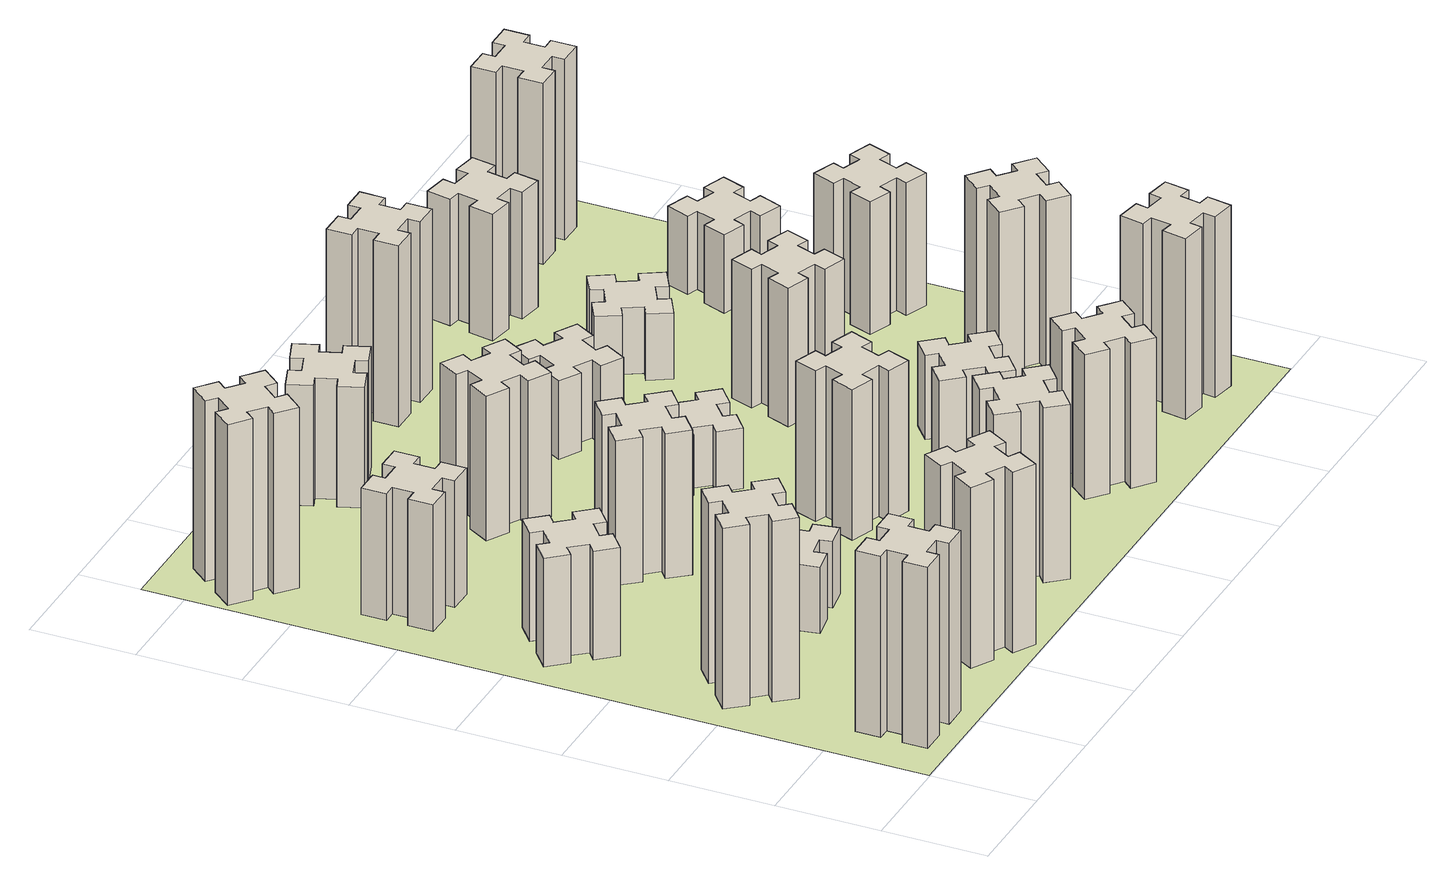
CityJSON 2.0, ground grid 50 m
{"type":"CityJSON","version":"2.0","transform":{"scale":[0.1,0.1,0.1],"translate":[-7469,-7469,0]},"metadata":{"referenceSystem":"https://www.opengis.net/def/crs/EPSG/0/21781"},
"CityObjects":{
"building1":{"type":"Building","attributes":{"class":"1000","function":"1000","usage":"1000","yearOfConstruction":2016,"roofType":"1000","measuredHeight":90,"storeysAboveGround":30,"storeysBelowGround":0},"geometry":[{"type":"Solid","lod":"1","boundaries":[[[[0,1,2,3,4,5,6,7,8,9,10,11,12,13,14,15,16,17,18,19]],[[17,16,20,21]],[[16,15,22,20]],[[15,14,23,22]],[[14,13,24,23]],[[13,12,25,24]],[[12,11,26,25]],[[11,10,27,26]],[[10,9,28,27]],[[9,8,29,28]],[[8,7,30,29]],[[7,6,31,30]],[[6,5,32,31]],[[5,4,33,32]],[[4,3,34,33]],[[3,2,35,34]],[[2,1,36,35]],[[1,0,37,36]],[[0,19,38,37]],[[19,18,39,38]],[[18,17,21,39]],[[24,25,26,27,28,29,30,31,32,33,34,35,36,37,38,39,21,20,22,23]]]]}]},
"building2":{"type":"Building","attributes":{"class":"1000","function":"1000","usage":"1000","yearOfConstruction":2016,"roofType":"1000","measuredHeight":90,"storeysAboveGround":30,"storeysBelowGround":0},"geometry":[{"type":"Solid","lod":"1","boundaries":[[[[40,41,42,43,44,45,46,47,48,49,50,51,52,53,54,55,56,57,58,59]],[[57,56,60,61]],[[56,55,62,60]],[[55,54,63,62]],[[54,53,64,63]],[[53,52,65,64]],[[52,51,66,65]],[[51,50,67,66]],[[50,49,68,67]],[[49,48,69,68]],[[48,47,70,69]],[[47,46,71,70]],[[46,45,72,71]],[[45,44,73,72]],[[44,43,74,73]],[[43,42,75,74]],[[42,41,76,75]],[[41,40,77,76]],[[40,59,78,77]],[[59,58,79,78]],[[58,57,61,79]],[[64,65,66,67,68,69,70,71,72,73,74,75,76,77,78,79,61,60,62,63]]]]}]},
"building3":{"type":"Building","attributes":{"class":"1000","function":"1000","usage":"1000","yearOfConstruction":2016,"roofType":"1000","measuredHeight":54,"storeysAboveGround":30,"storeysBelowGround":0},"geometry":[{"type":"Solid","lod":"1","boundaries":[[[[80,81,82,83,84,85,86,87,88,89,90,91,92,93,94,95,96,97,98,99]],[[97,96,100,101]],[[96,95,102,100]],[[95,94,103,102]],[[94,93,104,103]],[[93,92,105,104]],[[92,91,106,105]],[[91,90,107,106]],[[90,89,108,107]],[[89,88,109,108]],[[88,87,110,109]],[[87,86,111,110]],[[86,85,112,111]],[[85,84,113,112]],[[84,83,114,113]],[[83,82,115,114]],[[82,81,116,115]],[[81,80,117,116]],[[80,99,118,117]],[[99,98,119,118]],[[98,97,101,119]],[[104,105,106,107,108,109,110,111,112,113,114,115,116,117,118,119,101,100,102,103]]]]}]},
"building4":{"type":"Building","attributes":{"class":"1000","function":"1000","usage":"1000","yearOfConstruction":2016,"roofType":"1000","measuredHeight":63,"storeysAboveGround":30,"storeysBelowGround":0},"geometry":[{"type":"Solid","lod":"1","boundaries":[[[[120,121,122,123,124,125,126,127,128,129,130,131,132,133,134,135,136,137,138,139]],[[137,136,140,141]],[[136,135,142,140]],[[135,134,143,142]],[[134,133,144,143]],[[133,132,145,144]],[[132,131,146,145]],[[131,130,147,146]],[[130,129,148,147]],[[129,128,149,148]],[[128,127,150,149]],[[127,126,151,150]],[[126,125,152,151]],[[125,124,153,152]],[[124,123,154,153]],[[123,122,155,154]],[[122,121,156,155]],[[121,120,157,156]],[[120,139,158,157]],[[139,138,159,158]],[[138,137,141,159]],[[144,145,146,147,148,149,150,151,152,153,154,155,156,157,158,159,141,140,142,143]]]]}]},
"building5":{"type":"Building","attributes":{"class":"1000","function":"1000","usage":"1000","yearOfConstruction":2016,"roofType":"1000","measuredHeight":90,"storeysAboveGround":30,"storeysBelowGround":0},"geometry":[{"type":"Solid","lod":"1","boundaries":[[[[160,161,162,163,164,165,166,167,168,169,170,171,172,173,174,175,176,177,178,179]],[[177,176,180,181]],[[176,175,182,180]],[[175,174,183,182]],[[174,173,184,183]],[[173,172,185,184]],[[172,171,186,185]],[[171,170,187,186]],[[170,169,188,187]],[[169,168,189,188]],[[168,167,190,189]],[[167,166,191,190]],[[166,165,192,191]],[[165,164,193,192]],[[164,163,194,193]],[[163,162,195,194]],[[162,161,196,195]],[[161,160,197,196]],[[160,179,198,197]],[[179,178,199,198]],[[178,177,181,199]],[[184,185,186,187,188,189,190,191,192,193,194,195,196,197,198,199,181,180,182,183]]]]}]},
"building6":{"type":"Building","attributes":{"class":"1000","function":"1000","usage":"1000","yearOfConstruction":2016,"roofType":"1000","measuredHeight":90,"storeysAboveGround":30,"storeysBelowGround":0},"geometry":[{"type":"Solid","lod":"1","boundaries":[[[[200,201,202,203,204,205,206,207,208,209,210,211,212,213,214,215,216,217,218,219]],[[217,216,220,221]],[[216,215,222,220]],[[215,214,223,222]],[[214,213,224,223]],[[213,212,225,224]],[[212,211,226,225]],[[211,210,227,226]],[[210,209,228,227]],[[209,208,229,228]],[[208,207,230,229]],[[207,206,231,230]],[[206,205,232,231]],[[205,204,233,232]],[[204,203,234,233]],[[203,202,235,234]],[[202,201,236,235]],[[201,200,237,236]],[[200,219,238,237]],[[219,218,239,238]],[[218,217,221,239]],[[224,225,226,227,228,229,230,231,232,233,234,235,236,237,238,239,221,220,222,223]]]]}]},
"building7":{"type":"Building","attributes":{"class":"1000","function":"1000","usage":"1000","yearOfConstruction":2016,"roofType":"1000","measuredHeight":33,"storeysAboveGround":30,"storeysBelowGround":0},"geometry":[{"type":"Solid","lod":"1","boundaries":[[[[240,241,242,243,244,245,246,247,248,249,250,251,252,253,254,255,256,257,258,259]],[[257,256,260,261]],[[256,255,262,260]],[[255,254,263,262]],[[254,253,264,263]],[[253,252,265,264]],[[252,251,266,265]],[[251,250,267,266]],[[250,249,268,267]],[[249,248,269,268]],[[248,247,270,269]],[[247,246,271,270]],[[246,245,272,271]],[[245,244,273,272]],[[244,243,274,273]],[[243,242,275,274]],[[242,241,276,275]],[[241,240,277,276]],[[240,259,278,277]],[[259,258,279,278]],[[258,257,261,279]],[[264,265,266,267,268,269,270,271,272,273,274,275,276,277,278,279,261,260,262,263]]]]}]},
"building8":{"type":"Building","attributes":{"class":"1000","function":"1000","usage":"1000","yearOfConstruction":2016,"roofType":"1000","measuredHeight":72,"storeysAboveGround":30,"storeysBelowGround":0},"geometry":[{"type":"Solid","lod":"1","boundaries":[[[[280,281,282,283,284,285,286,287,288,289,290,291,292,293,294,295,296,297,298,299]],[[297,296,300,301]],[[296,295,302,300]],[[295,294,303,302]],[[294,293,304,303]],[[293,292,305,304]],[[292,291,306,305]],[[291,290,307,306]],[[290,289,308,307]],[[289,288,309,308]],[[288,287,310,309]],[[287,286,311,310]],[[286,285,312,311]],[[285,284,313,312]],[[284,283,314,313]],[[283,282,315,314]],[[282,281,316,315]],[[281,280,317,316]],[[280,299,318,317]],[[299,298,319,318]],[[298,297,301,319]],[[304,305,306,307,308,309,310,311,312,313,314,315,316,317,318,319,301,300,302,303]]]]}]},
"building9":{"type":"Building","attributes":{"class":"1000","function":"1000","usage":"1000","yearOfConstruction":2016,"roofType":"1000","measuredHeight":87,"storeysAboveGround":30,"storeysBelowGround":0},"geometry":[{"type":"Solid","lod":"1","boundaries":[[[[320,321,322,323,324,325,326,327,328,329,330,331,332,333,334,335,336,337,338,339]],[[337,336,340,341]],[[336,335,342,340]],[[335,334,343,342]],[[334,333,344,343]],[[333,332,345,344]],[[332,331,346,345]],[[331,330,347,346]],[[330,329,348,347]],[[329,328,349,348]],[[328,327,350,349]],[[327,326,351,350]],[[326,325,352,351]],[[325,324,353,352]],[[324,323,354,353]],[[323,322,355,354]],[[322,321,356,355]],[[321,320,357,356]],[[320,339,358,357]],[[339,338,359,358]],[[338,337,341,359]],[[344,345,346,347,348,349,350,351,352,353,354,355,356,357,358,359,341,340,342,343]]]]}]},
"building10":{"type":"Building","attributes":{"class":"1000","function":"1000","usage":"1000","yearOfConstruction":2016,"roofType":"1000","measuredHeight":72,"storeysAboveGround":30,"storeysBelowGround":0},"geometry":[{"type":"Solid","lod":"1","boundaries":[[[[360,361,362,363,364,365,366,367,368,369,370,371,372,373,374,375,376,377,378,379]],[[377,376,380,381]],[[376,375,382,380]],[[375,374,383,382]],[[374,373,384,383]],[[373,372,385,384]],[[372,371,386,385]],[[371,370,387,386]],[[370,369,388,387]],[[369,368,389,388]],[[368,367,390,389]],[[367,366,391,390]],[[366,365,392,391]],[[365,364,393,392]],[[364,363,394,393]],[[363,362,395,394]],[[362,361,396,395]],[[361,360,397,396]],[[360,379,398,397]],[[379,378,399,398]],[[378,377,381,399]],[[384,385,386,387,388,389,390,391,392,393,394,395,396,397,398,399,381,380,382,383]]]]}]},
"building11":{"type":"Building","attributes":{"class":"1000","function":"1000","usage":"1000","yearOfConstruction":2016,"roofType":"1000","measuredHeight":60,"storeysAboveGround":30,"storeysBelowGround":0},"geometry":[{"type":"Solid","lod":"1","boundaries":[[[[400,401,402,403,404,405,406,407,408,409,410,411,412,413,414,415,416,417,418,419]],[[417,416,420,421]],[[416,415,422,420]],[[415,414,423,422]],[[414,413,424,423]],[[413,412,425,424]],[[412,411,426,425]],[[411,410,427,426]],[[410,409,428,427]],[[409,408,429,428]],[[408,407,430,429]],[[407,406,431,430]],[[406,405,432,431]],[[405,404,433,432]],[[404,403,434,433]],[[403,402,435,434]],[[402,401,436,435]],[[401,400,437,436]],[[400,419,438,437]],[[419,418,439,438]],[[418,417,421,439]],[[424,425,426,427,428,429,430,431,432,433,434,435,436,437,438,439,421,420,422,423]]]]}]},
"building12":{"type":"Building","attributes":{"class":"1000","function":"1000","usage":"1000","yearOfConstruction":2016,"roofType":"1000","measuredHeight":75,"storeysAboveGround":30,"storeysBelowGround":0},"geometry":[{"type":"Solid","lod":"1","boundaries":[[[[440,441,442,443,444,445,446,447,448,449,450,451,452,453,454,455,456,457,458,459]],[[457,456,460,461]],[[456,455,462,460]],[[455,454,463,462]],[[454,453,464,463]],[[453,452,465,464]],[[452,451,466,465]],[[451,450,467,466]],[[450,449,468,467]],[[449,448,469,468]],[[448,447,470,469]],[[447,446,471,470]],[[446,445,472,471]],[[445,444,473,472]],[[444,443,474,473]],[[443,442,475,474]],[[442,441,476,475]],[[441,440,477,476]],[[440,459,478,477]],[[459,458,479,478]],[[458,457,461,479]],[[464,465,466,467,468,469,470,471,472,473,474,475,476,477,478,479,461,460,462,463]]]]}]},
"building13":{"type":"Building","attributes":{"class":"1000","function":"1000","usage":"1000","yearOfConstruction":2016,"roofType":"1000","measuredHeight":30,"storeysAboveGround":30,"storeysBelowGround":0},"geometry":[{"type":"Solid","lod":"1","boundaries":[[[[480,481,482,483,484,485,486,487,488,489,490,491,492,493,494,495,496,497,498,499]],[[497,496,500,501]],[[496,495,502,500]],[[495,494,503,502]],[[494,493,504,503]],[[493,492,505,504]],[[492,491,506,505]],[[491,490,507,506]],[[490,489,508,507]],[[489,488,509,508]],[[488,487,510,509]],[[487,486,511,510]],[[486,485,512,511]],[[485,484,513,512]],[[484,483,514,513]],[[483,482,515,514]],[[482,481,516,515]],[[481,480,517,516]],[[480,499,518,517]],[[499,498,519,518]],[[498,497,501,519]],[[504,505,506,507,508,509,510,511,512,513,514,515,516,517,518,519,501,500,502,503]]]]}]},
"building14":{"type":"Building","attributes":{"class":"1000","function":"1000","usage":"1000","yearOfConstruction":2016,"roofType":"1000","measuredHeight":72,"storeysAboveGround":30,"storeysBelowGround":0},"geometry":[{"type":"Solid","lod":"1","boundaries":[[[[520,521,522,523,524,525,526,527,528,529,530,531,532,533,534,535,536,537,538,539]],[[537,536,540,541]],[[536,535,542,540]],[[535,534,543,542]],[[534,533,544,543]],[[533,532,545,544]],[[532,531,546,545]],[[531,530,547,546]],[[530,529,548,547]],[[529,528,549,548]],[[528,527,550,549]],[[527,526,551,550]],[[526,525,552,551]],[[525,524,553,552]],[[524,523,554,553]],[[523,522,555,554]],[[522,521,556,555]],[[521,520,557,556]],[[520,539,558,557]],[[539,538,559,558]],[[538,537,541,559]],[[544,545,546,547,548,549,550,551,552,553,554,555,556,557,558,559,541,540,542,543]]]]}]},
"building15":{"type":"Building","attributes":{"class":"1000","function":"1000","usage":"1000","yearOfConstruction":2016,"roofType":"1000","measuredHeight":39,"storeysAboveGround":30,"storeysBelowGround":0},"geometry":[{"type":"Solid","lod":"1","boundaries":[[[[560,561,562,563,564,565,566,567,568,569,570,571,572,573,574,575,576,577,578,579]],[[577,576,580,581]],[[576,575,582,580]],[[575,574,583,582]],[[574,573,584,583]],[[573,572,585,584]],[[572,571,586,585]],[[571,570,587,586]],[[570,569,588,587]],[[569,568,589,588]],[[568,567,590,589]],[[567,566,591,590]],[[566,565,592,591]],[[565,564,593,592]],[[564,563,594,593]],[[563,562,595,594]],[[562,561,596,595]],[[561,560,597,596]],[[560,579,598,597]],[[579,578,599,598]],[[578,577,581,599]],[[584,585,586,587,588,589,590,591,592,593,594,595,596,597,598,599,581,580,582,583]]]]}]},
"building16":{"type":"Building","attributes":{"class":"1000","function":"1000","usage":"1000","yearOfConstruction":2016,"roofType":"1000","measuredHeight":90,"storeysAboveGround":30,"storeysBelowGround":0},"geometry":[{"type":"Solid","lod":"1","boundaries":[[[[600,601,602,603,604,605,606,607,608,609,610,611,612,613,614,615,616,617,618,619]],[[617,616,620,621]],[[616,615,622,620]],[[615,614,623,622]],[[614,613,624,623]],[[613,612,625,624]],[[612,611,626,625]],[[611,610,627,626]],[[610,609,628,627]],[[609,608,629,628]],[[608,607,630,629]],[[607,606,631,630]],[[606,605,632,631]],[[605,604,633,632]],[[604,603,634,633]],[[603,602,635,634]],[[602,601,636,635]],[[601,600,637,636]],[[600,619,638,637]],[[619,618,639,638]],[[618,617,621,639]],[[624,625,626,627,628,629,630,631,632,633,634,635,636,637,638,639,621,620,622,623]]]]}]},
"building17":{"type":"Building","attributes":{"class":"1000","function":"1000","usage":"1000","yearOfConstruction":2016,"roofType":"1000","measuredHeight":42,"storeysAboveGround":30,"storeysBelowGround":0},"geometry":[{"type":"Solid","lod":"1","boundaries":[[[[640,641,642,643,644,645,646,647,648,649,650,651,652,653,654,655,656,657,658,659]],[[657,656,660,661]],[[656,655,662,660]],[[655,654,663,662]],[[654,653,664,663]],[[653,652,665,664]],[[652,651,666,665]],[[651,650,667,666]],[[650,649,668,667]],[[649,648,669,668]],[[648,647,670,669]],[[647,646,671,670]],[[646,645,672,671]],[[645,644,673,672]],[[644,643,674,673]],[[643,642,675,674]],[[642,641,676,675]],[[641,640,677,676]],[[640,659,678,677]],[[659,658,679,678]],[[658,657,661,679]],[[664,665,666,667,668,669,670,671,672,673,674,675,676,677,678,679,661,660,662,663]]]]}]},
"building18":{"type":"Building","attributes":{"class":"1000","function":"1000","usage":"1000","yearOfConstruction":2016,"roofType":"1000","measuredHeight":69,"storeysAboveGround":30,"storeysBelowGround":0},"geometry":[{"type":"Solid","lod":"1","boundaries":[[[[680,681,682,683,684,685,686,687,688,689,690,691,692,693,694,695,696,697,698,699]],[[697,696,700,701]],[[696,695,702,700]],[[695,694,703,702]],[[694,693,704,703]],[[693,692,705,704]],[[692,691,706,705]],[[691,690,707,706]],[[690,689,708,707]],[[689,688,709,708]],[[688,687,710,709]],[[687,686,711,710]],[[686,685,712,711]],[[685,684,713,712]],[[684,683,714,713]],[[683,682,715,714]],[[682,681,716,715]],[[681,680,717,716]],[[680,699,718,717]],[[699,698,719,718]],[[698,697,701,719]],[[704,705,706,707,708,709,710,711,712,713,714,715,716,717,718,719,701,700,702,703]]]]}]},
"building19":{"type":"Building","attributes":{"class":"1000","function":"1000","usage":"1000","yearOfConstruction":2016,"roofType":"1000","measuredHeight":33,"storeysAboveGround":30,"storeysBelowGround":0},"geometry":[{"type":"Solid","lod":"1","boundaries":[[[[720,721,722,723,724,725,726,727,728,729,730,731,732,733,734,735,736,737,738,739]],[[737,736,740,741]],[[736,735,742,740]],[[735,734,743,742]],[[734,733,744,743]],[[733,732,745,744]],[[732,731,746,745]],[[731,730,747,746]],[[730,729,748,747]],[[729,728,749,748]],[[728,727,750,749]],[[727,726,751,750]],[[726,725,752,751]],[[725,724,753,752]],[[724,723,754,753]],[[723,722,755,754]],[[722,721,756,755]],[[721,720,757,756]],[[720,739,758,757]],[[739,738,759,758]],[[738,737,741,759]],[[744,745,746,747,748,749,750,751,752,753,754,755,756,757,758,759,741,740,742,743]]]]}]},
"building20":{"type":"Building","attributes":{"class":"1000","function":"1000","usage":"1000","yearOfConstruction":2016,"roofType":"1000","measuredHeight":90,"storeysAboveGround":30,"storeysBelowGround":0},"geometry":[{"type":"Solid","lod":"1","boundaries":[[[[760,761,762,763,764,765,766,767,768,769,770,771,772,773,774,775,776,777,778,779]],[[777,776,780,781]],[[776,775,782,780]],[[775,774,783,782]],[[774,773,784,783]],[[773,772,785,784]],[[772,771,786,785]],[[771,770,787,786]],[[770,769,788,787]],[[769,768,789,788]],[[768,767,790,789]],[[767,766,791,790]],[[766,765,792,791]],[[765,764,793,792]],[[764,763,794,793]],[[763,762,795,794]],[[762,761,796,795]],[[761,760,797,796]],[[760,779,798,797]],[[779,778,799,798]],[[778,777,781,799]],[[784,785,786,787,788,789,790,791,792,793,794,795,796,797,798,799,781,780,782,783]]]]}]},
"building21":{"type":"Building","attributes":{"class":"1000","function":"1000","usage":"1000","yearOfConstruction":2016,"roofType":"1000","measuredHeight":84,"storeysAboveGround":30,"storeysBelowGround":0},"geometry":[{"type":"Solid","lod":"1","boundaries":[[[[800,801,802,803,804,805,806,807,808,809,810,811,812,813,814,815,816,817,818,819]],[[817,816,820,821]],[[816,815,822,820]],[[815,814,823,822]],[[814,813,824,823]],[[813,812,825,824]],[[812,811,826,825]],[[811,810,827,826]],[[810,809,828,827]],[[809,808,829,828]],[[808,807,830,829]],[[807,806,831,830]],[[806,805,832,831]],[[805,804,833,832]],[[804,803,834,833]],[[803,802,835,834]],[[802,801,836,835]],[[801,800,837,836]],[[800,819,838,837]],[[819,818,839,838]],[[818,817,821,839]],[[824,825,826,827,828,829,830,831,832,833,834,835,836,837,838,839,821,820,822,823]]]]}]},
"building22":{"type":"Building","attributes":{"class":"1000","function":"1000","usage":"1000","yearOfConstruction":2016,"roofType":"1000","measuredHeight":63,"storeysAboveGround":30,"storeysBelowGround":0},"geometry":[{"type":"Solid","lod":"1","boundaries":[[[[840,841,842,843,844,845,846,847,848,849,850,851,852,853,854,855,856,857,858,859]],[[857,856,860,861]],[[856,855,862,860]],[[855,854,863,862]],[[854,853,864,863]],[[853,852,865,864]],[[852,851,866,865]],[[851,850,867,866]],[[850,849,868,867]],[[849,848,869,868]],[[848,847,870,869]],[[847,846,871,870]],[[846,845,872,871]],[[845,844,873,872]],[[844,843,874,873]],[[843,842,875,874]],[[842,841,876,875]],[[841,840,877,876]],[[840,859,878,877]],[[859,858,879,878]],[[858,857,861,879]],[[864,865,866,867,868,869,870,871,872,873,874,875,876,877,878,879,861,860,862,863]]]]}]},
"building23":{"type":"Building","attributes":{"class":"1000","function":"1000","usage":"1000","yearOfConstruction":2016,"roofType":"1000","measuredHeight":66,"storeysAboveGround":30,"storeysBelowGround":0},"geometry":[{"type":"Solid","lod":"1","boundaries":[[[[880,881,882,883,884,885,886,887,888,889,890,891,892,893,894,895,896,897,898,899]],[[897,896,900,901]],[[896,895,902,900]],[[895,894,903,902]],[[894,893,904,903]],[[893,892,905,904]],[[892,891,906,905]],[[891,890,907,906]],[[890,889,908,907]],[[889,888,909,908]],[[888,887,910,909]],[[887,886,911,910]],[[886,885,912,911]],[[885,884,913,912]],[[884,883,914,913]],[[883,882,915,914]],[[882,881,916,915]],[[881,880,917,916]],[[880,899,918,917]],[[899,898,919,918]],[[898,897,901,919]],[[904,905,906,907,908,909,910,911,912,913,914,915,916,917,918,919,901,900,902,903]]]]}]},
"building24":{"type":"Building","attributes":{"class":"1000","function":"1000","usage":"1000","yearOfConstruction":2016,"roofType":"1000","measuredHeight":39,"storeysAboveGround":30,"storeysBelowGround":0},"geometry":[{"type":"Solid","lod":"1","boundaries":[[[[920,921,922,923,924,925,926,927,928,929,930,931,932,933,934,935,936,937,938,939]],[[937,936,940,941]],[[936,935,942,940]],[[935,934,943,942]],[[934,933,944,943]],[[933,932,945,944]],[[932,931,946,945]],[[931,930,947,946]],[[930,929,948,947]],[[929,928,949,948]],[[928,927,950,949]],[[927,926,951,950]],[[926,925,952,951]],[[925,924,953,952]],[[924,923,954,953]],[[923,922,955,954]],[[922,921,956,955]],[[921,920,957,956]],[[920,939,958,957]],[[939,938,959,958]],[[938,937,941,959]],[[944,945,946,947,948,949,950,951,952,953,954,955,956,957,958,959,941,940,942,943]]]]}]},
"building25":{"type":"Building","attributes":{"class":"1000","function":"1000","usage":"1000","yearOfConstruction":2016,"roofType":"1000","measuredHeight":90,"storeysAboveGround":30,"storeysBelowGround":0},"geometry":[{"type":"Solid","lod":"1","boundaries":[[[[960,961,962,963,964,965,966,967,968,969,970,971,972,973,974,975,976,977,978,979]],[[977,976,980,981]],[[976,975,982,980]],[[975,974,983,982]],[[974,973,984,983]],[[973,972,985,984]],[[972,971,986,985]],[[971,970,987,986]],[[970,969,988,987]],[[969,968,989,988]],[[968,967,990,989]],[[967,966,991,990]],[[966,965,992,991]],[[965,964,993,992]],[[964,963,994,993]],[[963,962,995,994]],[[962,961,996,995]],[[961,960,997,996]],[[960,979,998,997]],[[979,978,999,998]],[[978,977,981,999]],[[984,985,986,987,988,989,990,991,992,993,994,995,996,997,998,999,981,980,982,983]]]]}]},
"landuse1":{"type":"LandUse","attributes":{"name":"plot1","function":"1010"},"geometry":[{"type":"MultiSurface","lod":"1","boundaries":[[[1000,1001,1002,1003]]]}]}
},
"vertices":[
[265,325,0],[265,225,0],[205,225,0],[205,105,0],[325,105,0],[325,165,0],[425,165,0],[425,105,0],[545,105,0],[545,225,0],[485,225,0],[485,325,0],[545,325,0],[545,445,0],[425,445,0],[425,385,0],[325,385,0],[325,445,0],[205,445,0],[205,325,0],[325,385,900],[325,445,900],[425,385,900],[425,445,900],[545,445,900],[545,325,900],[485,325,900],[485,225,900],[545,225,900],[545,105,900],[425,105,900],[425,165,900],[325,165,900],[325,105,900],[205,105,900],[205,225,900],[265,225,900],[265,325,900],[205,325,900],[205,445,900],
[492,1048,0],[427,1124,0],[473,1163,0],[396,1255,0],[304,1178,0],[343,1132,0],[266,1067,0],[228,1113,0],[136,1036,0],[213,944,0],[259,983,0],[323,906,0],[277,868,0],[354,776,0],[446,853,0],[408,899,0],[484,963,0],[523,917,0],[615,994,0],[538,1086,0],[484,963,900],[523,917,900],[408,899,900],[446,853,900],[354,776,900],[277,868,900],[323,906,900],[259,983,900],[213,944,900],[136,1036,900],[228,1113,900],[266,1067,900],[343,1132,900],[304,1178,900],[396,1255,900],[473,1163,900],[427,1124,900],[492,1048,900],[538,1086,900],[615,994,900],
[492,1888,0],[427,1964,0],[473,2003,0],[396,2095,0],[304,2018,0],[343,1972,0],[266,1907,0],[228,1953,0],[136,1876,0],[213,1784,0],[259,1823,0],[323,1746,0],[277,1708,0],[354,1616,0],[446,1693,0],[408,1739,0],[484,1803,0],[523,1757,0],[615,1834,0],[538,1926,0],[484,1803,540],[523,1757,540],[408,1739,540],[446,1693,540],[354,1616,540],[277,1708,540],[323,1746,540],[259,1823,540],[213,1784,540],[136,1876,540],[228,1953,540],[266,1907,540],[343,1972,540],[304,2018,540],[396,2095,540],[473,2003,540],[427,1964,540],[492,1888,540],[538,1926,540],[615,1834,540],
[485,2545,0],[485,2645,0],[545,2645,0],[545,2765,0],[425,2765,0],[425,2705,0],[325,2705,0],[325,2765,0],[205,2765,0],[205,2645,0],[265,2645,0],[265,2545,0],[205,2545,0],[205,2425,0],[325,2425,0],[325,2485,0],[425,2485,0],[425,2425,0],[545,2425,0],[545,2545,0],[425,2485,630],[425,2425,630],[325,2485,630],[325,2425,630],[205,2425,630],[205,2545,630],[265,2545,630],[265,2645,630],[205,2645,630],[205,2765,630],[325,2765,630],[325,2705,630],[425,2705,630],[425,2765,630],[545,2765,630],[545,2645,630],[485,2645,630],[485,2545,630],[545,2545,630],[545,2425,630],
[1214,346,0],[1127,396,0],[1157,448,0],[1053,508,0],[993,404,0],[1045,374,0],[995,287,0],[943,317,0],[883,213,0],[987,153,0],[1017,205,0],[1104,155,0],[1074,103,0],[1178,43,0],[1238,147,0],[1186,177,0],[1236,264,0],[1288,234,0],[1348,338,0],[1244,398,0],[1236,264,900],[1288,234,900],[1186,177,900],[1238,147,900],[1178,43,900],[1074,103,900],[1104,155,900],[1017,205,900],[987,153,900],[883,213,900],[943,317,900],[995,287,900],[1045,374,900],[993,404,900],[1053,508,900],[1157,448,900],[1127,396,900],[1214,346,900],[1244,398,900],[1348,338,900],
[384,3387,0],[308,3452,0],[346,3498,0],[254,3575,0],[177,3483,0],[223,3444,0],[159,3368,0],[113,3406,0],[36,3314,0],[128,3237,0],[166,3283,0],[243,3219,0],[204,3173,0],[296,3096,0],[373,3188,0],[327,3226,0],[392,3303,0],[438,3264,0],[515,3356,0],[423,3433,0],[392,3303,900],[438,3264,900],[327,3226,900],[373,3188,900],[296,3096,900],[204,3173,900],[243,3219,900],[166,3283,900],[128,3237,900],[36,3314,900],[113,3406,900],[159,3368,900],[223,3444,900],[177,3483,900],[254,3575,900],[346,3498,900],[308,3452,900],[384,3387,900],[423,3433,900],[515,3356,900],
[1045,1232,0],[947,1215,0],[937,1274,0],[818,1253,0],[839,1135,0],[898,1145,0],[916,1047,0],[857,1037,0],[877,918,0],[996,939,0],[985,998,0],[1084,1016,0],[1094,957,0],[1212,977,0],[1191,1096,0],[1132,1085,0],[1115,1184,0],[1174,1194,0],[1153,1312,0],[1035,1291,0],[1115,1184,330],[1174,1194,330],[1132,1085,330],[1191,1096,330],[1212,977,330],[1094,957,330],[1084,1016,330],[985,998,330],[996,939,330],[877,918,330],[857,1037,330],[916,1047,330],[898,1145,330],[839,1135,330],[818,1253,330],[937,1274,330],[947,1215,330],[1045,1232,330],[1035,1291,330],[1153,1312,330],
[1083,1972,0],[1006,1907,0],[968,1953,0],[876,1876,0],[953,1784,0],[999,1823,0],[1063,1746,0],[1017,1708,0],[1094,1616,0],[1186,1693,0],[1148,1739,0],[1224,1803,0],[1263,1757,0],[1355,1834,0],[1278,1926,0],[1232,1888,0],[1167,1964,0],[1213,2003,0],[1136,2095,0],[1044,2018,0],[1167,1964,720],[1213,2003,720],[1232,1888,720],[1278,1926,720],[1355,1834,720],[1263,1757,720],[1224,1803,720],[1148,1739,720],[1186,1693,720],[1094,1616,720],[1017,1708,720],[1063,1746,720],[999,1823,720],[953,1784,720],[876,1876,720],[968,1953,720],[1006,1907,720],[1083,1972,720],[1044,2018,720],[1136,2095,720],
[1639,343,0],[1703,266,0],[1657,228,0],[1734,136,0],[1826,213,0],[1788,259,0],[1864,323,0],[1903,277,0],[1995,354,0],[1918,446,0],[1872,408,0],[1807,484,0],[1853,523,0],[1776,615,0],[1684,538,0],[1723,492,0],[1646,427,0],[1608,473,0],[1516,396,0],[1593,304,0],[1646,427,870],[1608,473,870],[1723,492,870],[1684,538,870],[1776,615,870],[1853,523,870],[1807,484,870],[1872,408,870],[1918,446,870],[1995,354,870],[1903,277,870],[1864,323,870],[1788,259,870],[1826,213,870],[1734,136,870],[1657,228,870],[1703,266,870],[1639,343,870],[1593,304,870],[1516,396,870],
[1314,2666,0],[1227,2716,0],[1257,2768,0],[1153,2828,0],[1093,2724,0],[1145,2694,0],[1095,2607,0],[1043,2637,0],[983,2533,0],[1087,2473,0],[1117,2525,0],[1204,2475,0],[1174,2423,0],[1278,2363,0],[1338,2467,0],[1286,2497,0],[1336,2584,0],[1388,2554,0],[1448,2658,0],[1344,2718,0],[1336,2584,720],[1388,2554,720],[1286,2497,720],[1338,2467,720],[1278,2363,720],[1174,2423,720],[1204,2475,720],[1117,2525,720],[1087,2473,720],[983,2533,720],[1043,2637,720],[1095,2607,720],[1145,2694,720],[1093,2724,720],[1153,2828,720],[1257,2768,720],[1227,2716,720],[1314,2666,720],[1344,2718,720],[1448,2658,720],
[1125,3456,0],[1031,3422,0],[1010,3478,0],[897,3437,0],[939,3324,0],[995,3345,0],[1029,3251,0],[973,3230,0],[1014,3117,0],[1127,3159,0],[1106,3215,0],[1200,3249,0],[1220,3193,0],[1333,3234,0],[1292,3347,0],[1236,3326,0],[1202,3420,0],[1258,3440,0],[1217,3553,0],[1104,3512,0],[1202,3420,600],[1258,3440,600],[1236,3326,600],[1292,3347,600],[1333,3234,600],[1220,3193,600],[1200,3249,600],[1106,3215,600],[1127,3159,600],[1014,3117,600],[973,3230,600],[1029,3251,600],[995,3345,600],[939,3324,600],[897,3437,600],[1010,3478,600],[1031,3422,600],[1125,3456,600],[1104,3512,600],[1217,3553,600],
[1769,1300,0],[1735,1206,0],[1679,1227,0],[1637,1114,0],[1750,1073,0],[1771,1129,0],[1865,1095,0],[1844,1039,0],[1957,997,0],[1998,1110,0],[1942,1131,0],[1976,1225,0],[2032,1204,0],[2073,1317,0],[1960,1358,0],[1940,1302,0],[1846,1336,0],[1867,1392,0],[1754,1433,0],[1713,1320,0],[1846,1336,750],[1867,1392,750],[1940,1302,750],[1960,1358,750],[2073,1317,750],[2032,1204,750],[1976,1225,750],[1942,1131,750],[1998,1110,750],[1957,997,750],[1844,1039,750],[1865,1095,750],[1771,1129,750],[1750,1073,750],[1637,1114,750],[1679,1227,750],[1735,1206,750],[1769,1300,750],[1713,1320,750],[1754,1433,750],
[1972,1988,0],[1907,2064,0],[1953,2103,0],[1876,2195,0],[1784,2118,0],[1823,2072,0],[1746,2007,0],[1708,2053,0],[1616,1976,0],[1693,1884,0],[1739,1923,0],[1803,1846,0],[1757,1808,0],[1834,1716,0],[1926,1793,0],[1888,1839,0],[1964,1903,0],[2003,1857,0],[2095,1934,0],[2018,2026,0],[1964,1903,300],[2003,1857,300],[1888,1839,300],[1926,1793,300],[1834,1716,300],[1757,1808,300],[1803,1846,300],[1739,1923,300],[1693,1884,300],[1616,1976,300],[1708,2053,300],[1746,2007,300],[1823,2072,300],[1784,2118,300],[1876,2195,300],[1953,2103,300],[1907,2064,300],[1972,1988,300],[2018,2026,300],[2095,1934,300],
[2486,323,0],[2563,259,0],[2524,213,0],[2616,136,0],[2693,228,0],[2647,266,0],[2712,343,0],[2758,304,0],[2835,396,0],[2743,473,0],[2704,427,0],[2628,492,0],[2666,538,0],[2574,615,0],[2497,523,0],[2543,484,0],[2479,408,0],[2433,446,0],[2356,354,0],[2448,277,0],[2479,408,720],[2433,446,720],[2543,484,720],[2497,523,720],[2574,615,720],[2666,538,720],[2628,492,720],[2704,427,720],[2743,473,720],[2835,396,720],[2758,304,720],[2712,343,720],[2647,266,720],[2693,228,720],[2616,136,720],[2524,213,720],[2563,259,720],[2486,323,720],[2448,277,720],[2356,354,720],
[2026,2497,0],[2076,2584,0],[2128,2554,0],[2188,2658,0],[2084,2718,0],[2054,2666,0],[1967,2716,0],[1997,2768,0],[1893,2828,0],[1833,2724,0],[1885,2694,0],[1835,2607,0],[1783,2637,0],[1723,2533,0],[1827,2473,0],[1857,2525,0],[1944,2475,0],[1914,2423,0],[2018,2363,0],[2078,2467,0],[1944,2475,390],[1914,2423,390],[1857,2525,390],[1827,2473,390],[1723,2533,390],[1783,2637,390],[1835,2607,390],[1885,2694,390],[1833,2724,390],[1893,2828,390],[1997,2768,390],[1967,2716,390],[2054,2666,390],[2084,2718,390],[2188,2658,390],[2128,2554,390],[2076,2584,390],[2026,2497,390],[2078,2467,390],[2018,2363,390],
[1965,3385,0],[1965,3485,0],[2025,3485,0],[2025,3605,0],[1905,3605,0],[1905,3545,0],[1805,3545,0],[1805,3605,0],[1685,3605,0],[1685,3485,0],[1745,3485,0],[1745,3385,0],[1685,3385,0],[1685,3265,0],[1805,3265,0],[1805,3325,0],[1905,3325,0],[1905,3265,0],[2025,3265,0],[2025,3385,0],[1905,3325,900],[1905,3265,900],[1805,3325,900],[1805,3265,900],[1685,3265,900],[1685,3385,900],[1745,3385,900],[1745,3485,900],[1685,3485,900],[1685,3605,900],[1805,3605,900],[1805,3545,900],[1905,3545,900],[1905,3605,900],[2025,3605,900],[2025,3485,900],[1965,3485,900],[1965,3385,900],[2025,3385,900],[2025,3265,900],
[2563,1132,0],[2486,1067,0],[2448,1113,0],[2356,1036,0],[2433,944,0],[2479,983,0],[2543,906,0],[2497,868,0],[2574,776,0],[2666,853,0],[2628,899,0],[2704,963,0],[2743,917,0],[2835,994,0],[2758,1086,0],[2712,1048,0],[2647,1124,0],[2693,1163,0],[2616,1255,0],[2524,1178,0],[2647,1124,420],[2693,1163,420],[2712,1048,420],[2758,1086,420],[2835,994,420],[2743,917,420],[2704,963,420],[2628,899,420],[2666,853,420],[2574,776,420],[2497,868,420],[2543,906,420],[2479,983,420],[2433,944,420],[2356,1036,420],[2448,1113,420],[2486,1067,420],[2563,1132,420],[2524,1178,420],[2616,1255,420],
[2682,1771,0],[2716,1865,0],[2772,1844,0],[2813,1957,0],[2700,1998,0],[2680,1942,0],[2586,1976,0],[2607,2032,0],[2494,2073,0],[2453,1960,0],[2509,1940,0],[2475,1846,0],[2419,1867,0],[2377,1754,0],[2490,1713,0],[2511,1769,0],[2605,1735,0],[2584,1679,0],[2697,1637,0],[2738,1750,0],[2605,1735,690],[2584,1679,690],[2511,1769,690],[2490,1713,690],[2377,1754,690],[2419,1867,690],[2475,1846,690],[2509,1940,690],[2453,1960,690],[2494,2073,690],[2607,2032,690],[2586,1976,690],[2680,1942,690],[2700,1998,690],[2813,1957,690],[2772,1844,690],[2716,1865,690],[2682,1771,690],[2738,1750,690],[2697,1637,690],
[2475,2584,0],[2525,2497,0],[2473,2467,0],[2533,2363,0],[2637,2423,0],[2607,2475,0],[2694,2525,0],[2724,2473,0],[2828,2533,0],[2768,2637,0],[2716,2607,0],[2666,2694,0],[2718,2724,0],[2658,2828,0],[2554,2768,0],[2584,2716,0],[2497,2666,0],[2467,2718,0],[2363,2658,0],[2423,2554,0],[2497,2666,330],[2467,2718,330],[2584,2716,330],[2554,2768,330],[2658,2828,330],[2718,2724,330],[2666,2694,330],[2716,2607,330],[2768,2637,330],[2828,2533,330],[2724,2473,330],[2694,2525,330],[2607,2475,330],[2637,2423,330],[2533,2363,330],[2473,2467,330],[2525,2497,330],[2475,2584,330],[2423,2554,330],[2363,2658,330],
[3404,475,0],[3305,492,0],[3316,551,0],[3197,572,0],[3177,454,0],[3236,444,0],[3218,345,0],[3159,356,0],[3138,237,0],[3257,217,0],[3267,276,0],[3365,258,0],[3355,199,0],[3473,178,0],[3494,297,0],[3435,307,0],[3452,405,0],[3511,395,0],[3532,513,0],[3414,534,0],[3452,405,900],[3511,395,900],[3435,307,900],[3494,297,900],[3473,178,900],[3355,199,900],[3365,258,900],[3267,276,900],[3257,217,900],[3138,237,900],[3159,356,900],[3218,345,900],[3236,444,900],[3177,454,900],[3197,572,900],[3316,551,900],[3305,492,900],[3404,475,900],[3414,534,900],[3532,513,900],
[3387,1006,0],[3452,1083,0],[3498,1044,0],[3575,1136,0],[3483,1213,0],[3444,1167,0],[3368,1232,0],[3406,1278,0],[3314,1355,0],[3237,1263,0],[3283,1224,0],[3219,1148,0],[3173,1186,0],[3096,1094,0],[3188,1017,0],[3226,1063,0],[3303,999,0],[3264,953,0],[3356,876,0],[3433,968,0],[3303,999,840],[3264,953,840],[3226,1063,840],[3188,1017,840],[3096,1094,840],[3173,1186,840],[3219,1148,840],[3283,1224,840],[3237,1263,840],[3314,1355,840],[3406,1278,840],[3368,1232,840],[3444,1167,840],[3483,1213,840],[3575,1136,840],[3498,1044,840],[3452,1083,840],[3387,1006,840],[3433,968,840],[3356,876,840],
[2596,3404,0],[2578,3305,0],[2519,3316,0],[2498,3197,0],[2617,3177,0],[2627,3236,0],[2725,3218,0],[2715,3159,0],[2833,3138,0],[2854,3257,0],[2795,3267,0],[2812,3365,0],[2871,3355,0],[2892,3473,0],[2774,3494,0],[2764,3435,0],[2665,3452,0],[2676,3511,0],[2557,3532,0],[2537,3414,0],[2665,3452,630],[2676,3511,630],[2764,3435,630],[2774,3494,630],[2892,3473,630],[2871,3355,630],[2812,3365,630],[2795,3267,630],[2854,3257,630],[2833,3138,630],[2715,3159,630],[2725,3218,630],[2627,3236,630],[2617,3177,630],[2498,3197,630],[2519,3316,630],[2578,3305,630],[2596,3404,630],[2537,3414,630],[2557,3532,630],
[3520,1942,0],[3426,1976,0],[3447,2032,0],[3334,2073,0],[3293,1960,0],[3349,1940,0],[3315,1846,0],[3259,1867,0],[3217,1754,0],[3330,1713,0],[3351,1769,0],[3445,1735,0],[3424,1679,0],[3537,1637,0],[3578,1750,0],[3522,1771,0],[3556,1865,0],[3612,1844,0],[3653,1957,0],[3540,1998,0],[3556,1865,660],[3612,1844,660],[3522,1771,660],[3578,1750,660],[3537,1637,660],[3424,1679,660],[3445,1735,660],[3351,1769,660],[3330,1713,660],[3217,1754,660],[3259,1867,660],[3315,1846,660],[3349,1940,660],[3293,1960,660],[3334,2073,660],[3447,2032,660],[3426,1976,660],[3520,1942,660],[3540,1998,660],[3653,1957,660],
[3420,2582,0],[3326,2616,0],[3347,2672,0],[3234,2713,0],[3193,2600,0],[3249,2580,0],[3215,2486,0],[3159,2507,0],[3117,2394,0],[3230,2353,0],[3251,2409,0],[3345,2375,0],[3324,2319,0],[3437,2277,0],[3478,2390,0],[3422,2411,0],[3456,2505,0],[3512,2484,0],[3553,2597,0],[3440,2638,0],[3456,2505,390],[3512,2484,390],[3422,2411,390],[3478,2390,390],[3437,2277,390],[3324,2319,390],[3345,2375,390],[3251,2409,390],[3230,2353,390],[3117,2394,390],[3159,2507,390],[3215,2486,390],[3249,2580,390],[3193,2600,390],[3234,2713,390],[3347,2672,390],[3326,2616,390],[3420,2582,390],[3440,2638,390],[3553,2597,390],
[3285,3325,0],[3385,3325,0],[3385,3265,0],[3505,3265,0],[3505,3385,0],[3445,3385,0],[3445,3485,0],[3505,3485,0],[3505,3605,0],[3385,3605,0],[3385,3545,0],[3285,3545,0],[3285,3605,0],[3165,3605,0],[3165,3485,0],[3225,3485,0],[3225,3385,0],[3165,3385,0],[3165,3265,0],[3285,3265,0],[3225,3385,900],[3165,3385,900],[3225,3485,900],[3165,3485,900],[3165,3605,900],[3285,3605,900],[3285,3545,900],[3385,3545,900],[3385,3605,900],[3505,3605,900],[3505,3485,900],[3445,3485,900],[3445,3385,900],[3505,3385,900],[3505,3265,900],[3385,3265,900],[3385,3325,900],[3285,3325,900],[3285,3265,900],[3165,3265,900],
[5,3705,0],[3705,3705,0],[3705,5,0],[5,5,0]
]}
